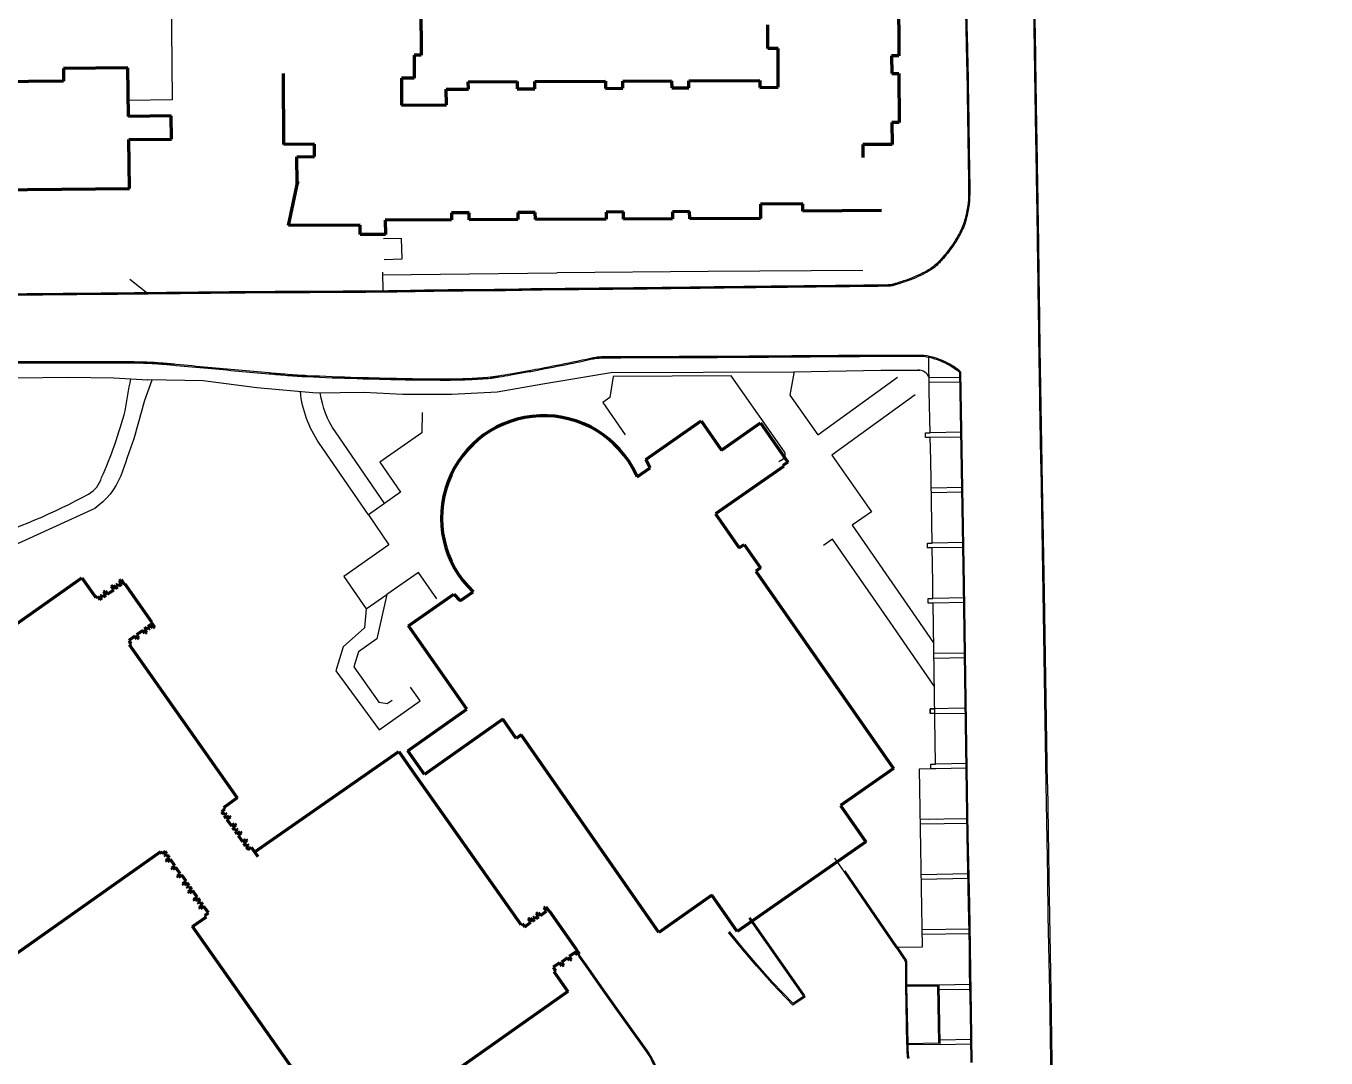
# Model space of a CAD drawing. Header units: millimetres. Extents: x -153 to 768, y -685 to 849.
# Drawn here: x 102.2 to 267.1, y -40.6 to 90.3 of the extents above; entities that cross this region are included whole.
import ezdxf

# ---------------------------------------------------------------- set-up
doc = ezdxf.new("R2010")
doc.units = ezdxf.units.MM
doc.header["$LTSCALE"] = 1.5
doc.linetypes.add('Dash', pattern=[6, 3, -3])
doc.layers.add('A-AREA', color=32, linetype='Dash', lineweight=9)
doc.layers.add('PD-Sidewalk', color=254, linetype='Continuous', true_color=0xe6e6e6)

msp = doc.modelspace()

# ---------------------------------------------------------------- linework, layer by layer
at = {"layer": 'A-AREA', "color": 7, "linetype": 'Continuous', "lineweight": 90}
for p, q in [((212.87, 95.48, 0), (212.92, 86.49, 0)), ((152.33, 92.79, 0), (152.37, 86.6, 0)), ((196.32, 87.44, 0), (196.3, 90.45, 0)), ((197.61, 87.45, 0), (196.32, 87.44, 0)), ((197.64, 82.52, 0), (197.61, 87.45, 0)), ((152.37, 86.6, 0), (151.47, 86.59, 0)), ((151.47, 86.59, 0), (151.48, 83.69, 0)), ((212.92, 86.49, 0), (212.02, 86.49, 0)), ((212.02, 86.49, 0), (212.03, 84.26, 0)), ((115.17, 84.99, 0), (106.99, 84.9, 0)), ((106.99, 84.9, 0), (107.01, 83.3, 0)), ((115.24, 78.83, 0), (115.17, 84.99, 0)), ((134.94, 75.27, 0), (134.89, 84.26, 0)), ((212.03, 84.26, 0), (212.93, 84.26, 0)), ((212.93, 84.26, 0), (212.96, 78.07, 0)), ((107.01, 83.3, 0), (95.91, 83.17, 0)), ((151.48, 83.69, 0), (149.85, 83.69, 0)), ((149.85, 83.69, 0), (149.87, 80.25, 0)), ((158.33, 83.19, 0), (164.52, 83.23, 0)), ((158.34, 82.29, 0), (158.33, 83.19, 0)), ((164.52, 83.23, 0), (164.53, 82.33, 0)), ((166.75, 83.24, 0), (175.74, 83.28, 0)), ((166.75, 82.34, 0), (166.75, 83.24, 0)), ((175.74, 83.28, 0), (175.74, 82.38, 0)), ((177.93, 83.3, 0), (184.12, 83.33, 0)), ((177.94, 82.4, 0), (177.93, 83.3, 0)), ((184.12, 83.33, 0), (184.13, 82.43, 0)), ((184.13, 82.43, 0), (186.32, 82.44, 0)), ((186.32, 83.34, 0), (195.31, 83.39, 0)), ((186.32, 82.44, 0), (186.32, 83.34, 0)), ((195.31, 83.39, 0), (195.31, 82.51, 0)), ((195.31, 82.51, 0), (197.64, 82.52, 0)), ((155.54, 82.28, 0), (158.34, 82.29, 0)), ((155.55, 80.28, 0), (155.54, 82.28, 0)), ((164.53, 82.33, 0), (166.75, 82.34, 0)), ((175.74, 82.38, 0), (177.94, 82.4, 0)), ((149.87, 80.25, 0), (155.55, 80.28, 0)), ((120.63, 78.89, 0), (115.24, 78.83, 0)), ((120.67, 75.94, 0), (120.63, 78.89, 0)), ((212.96, 78.07, 0), (212.06, 78.07, 0)), ((212.06, 78.07, 0), (212.07, 75.27, 0)), ((115.27, 75.88, 0), (120.67, 75.94, 0)), ((115.35, 69.7, 0), (115.27, 75.88, 0)), ((138.82, 75.29, 0), (134.94, 75.27, 0)), ((138.83, 73.73, 0), (138.82, 75.29, 0)), ((212.07, 75.27, 0), (208.35, 75.25, 0)), ((208.35, 75.25, 0), (208.36, 73.62, 0)), ((136.6, 73.71, 0), (138.83, 73.73, 0)), ((136.62, 70.32, 0), (136.6, 73.71, 0)), ((69.37, 69.18, 0), (115.35, 69.7, 0)), ((135.52, 64.99, 0), (136.69, 70.58, 0)), ((136.69, 70.58, 0), (136.62, 70.32, 0)), ((200.75, 67.73, 0), (195.39, 67.7, 0)), ((195.39, 67.7, 0), (195.4, 65.9, 0)), ((200.75, 66.83, 0), (200.75, 67.73, 0)), ((158.42, 66.61, 0), (156.19, 66.6, 0)), ((156.19, 66.6, 0), (156.2, 65.7, 0)), ((158.42, 65.71, 0), (158.42, 66.61, 0)), ((166.83, 66.65, 0), (164.61, 66.64, 0)), ((164.61, 66.64, 0), (164.61, 65.74, 0)), ((166.84, 65.75, 0), (166.83, 66.65, 0)), ((178.02, 66.71, 0), (175.82, 66.7, 0)), ((175.82, 66.7, 0), (175.83, 65.8, 0)), ((178.02, 65.81, 0), (178.02, 66.71, 0)), ((186.4, 66.75, 0), (184.21, 66.74, 0)), ((184.21, 66.74, 0), (184.21, 65.84, 0)), ((186.41, 65.85, 0), (186.4, 66.75, 0)), ((210.75, 66.88, 0), (200.75, 66.83, 0)), ((144.6, 65.03, 0), (135.52, 64.99, 0)), ((144.62, 63.84, 0), (144.6, 65.03, 0)), ((156.2, 65.7, 0), (147.8, 65.65, 0)), ((147.8, 65.65, 0), (147.81, 63.85, 0)), ((164.61, 65.74, 0), (158.42, 65.71, 0)), ((175.83, 65.8, 0), (166.84, 65.75, 0)), ((184.21, 65.84, 0), (178.02, 65.81, 0)), ((195.4, 65.9, 0), (186.41, 65.85, 0)), ((147.81, 63.85, 0), (144.62, 63.84, 0)), ((180.85, 35.33, 0), (187.88, 40.23, 0)), ((187.88, 40.23, 0), (190.44, 36.51, 0)), ((190.44, 36.51, 0), (195.37, 39.96, 0)), ((195.37, 39.96, 0), (198.84, 35, 0)), ((181.41, 34.28, 0), (180.85, 35.33, 0)), ((198.84, 35, 0), (198.23, 34.55, 0)), ((179.76, 33.12, 0), (181.41, 34.28, 0)), ((198.29, 34.45, 0), (189.67, 28.45, 0)), ((198.23, 34.55, 0), (198.29, 34.45, 0)), ((189.67, 28.45, 0), (192.69, 24.12, 0)), ((192.69, 24.12, 0), (193.33, 24.56, 0)), ((193.33, 24.56, 0), (195.39, 21.58, 0)), ((195.39, 21.58, 0), (194.79, 21.16, 0)), ((81.42, 0.64, 0), (109.33, 20.33, 0)), ((109.33, 20.33, 0), (111.1, 17.83, 0)), ((114.09, 19.94, 0), (114.29, 20.09, 0)), ((114.38, 19.53, 0), (114.09, 19.94, 0)), ((114.29, 20.09, 0), (114.69, 19.53, 0)), ((194.79, 21.16, 0), (212.26, -3.86, 0)), ((111.73, 18.03, 0), (111.9, 18.15, 0)), ((111.9, 18.15, 0), (112.08, 17.9, 0)), ((112.09, 18.54, 0), (112.3, 18.68, 0)), ((112.39, 18.12, 0), (112.09, 18.54, 0)), ((112.3, 18.68, 0), (112.59, 18.27, 0)), ((112.59, 18.27, 0), (113.38, 18.82, 0)), ((113.09, 19.24, 0), (113.3, 19.38, 0)), ((113.38, 18.82, 0), (113.09, 19.24, 0)), ((113.3, 19.38, 0), (113.59, 18.97, 0)), ((113.59, 18.97, 0), (113.9, 19.19, 0)), ((113.73, 19.44, 0), (113.89, 19.56, 0)), ((113.9, 19.19, 0), (113.73, 19.44, 0)), ((113.89, 19.56, 0), (114.07, 19.31, 0)), ((114.07, 19.31, 0), (114.38, 19.53, 0)), ((114.69, 19.53, 0), (114.76, 19.54, 0)), ((114.76, 19.54, 0), (118.15, 14.73, 0)), ((150.73, 14.25, 0), (156.48, 18.25, 0)), ((156.48, 18.25, 0), (157.28, 17.39, 0)), ((157.28, 17.39, 0), (158.94, 18.55, 0)), ((111.1, 17.83, 0), (111.31, 17.98, 0)), ((111.31, 17.98, 0), (111.6, 17.56, 0)), ((111.6, 17.56, 0), (111.91, 17.78, 0)), ((111.91, 17.78, 0), (111.73, 18.03, 0)), ((112.08, 17.9, 0), (112.39, 18.12, 0)), ((117.04, 13.63, 0), (116.25, 13.08, 0)), ((117.31, 13.26, 0), (117.04, 13.63, 0)), ((117.53, 14.04, 0), (117.22, 13.82, 0)), ((117.22, 13.82, 0), (117.51, 13.41, 0)), ((117.51, 13.41, 0), (117.31, 13.26, 0)), ((117.71, 13.79, 0), (117.53, 14.04, 0)), ((118.01, 14.38, 0), (117.7, 14.16, 0)), ((117.7, 14.16, 0), (117.87, 13.91, 0)), ((117.87, 13.91, 0), (117.71, 13.79, 0)), ((118.3, 13.96, 0), (118.01, 14.38, 0)), ((118.15, 14.73, 0), (118.12, 14.67, 0)), ((118.12, 14.67, 0), (118.51, 14.11, 0)), ((118.51, 14.11, 0), (118.3, 13.96, 0)), ((158.13, 3.67, 0), (150.73, 14.25, 0)), ((116.05, 12.93, 0), (115.26, 12.38, 0)), ((115.26, 12.38, 0), (115.52, 12, 0)), ((115.52, 12, 0), (115.31, 11.86, 0)), ((115.31, 11.86, 0), (129.03, -7.58, 0)), ((116.31, 12.56, 0), (116.05, 12.93, 0)), ((116.25, 13.08, 0), (116.52, 12.7, 0)), ((116.52, 12.7, 0), (116.31, 12.56, 0)), ((150.65, -1.62, 0), (158.13, 3.67, 0)), ((162.69, 2.41, 0), (152.76, -4.62, 0)), ((164.4, -0.04, 0), (162.69, 2.41, 0)), ((165.04, 0.41, 0), (164.4, -0.04, 0)), ((182.48, -24.66, 0), (165.04, 0.41, 0)), ((152.76, -4.62, 0), (150.65, -1.62, 0)), ((131.24, -14.44, 0), (149.5, -1.69, 0)), ((149.5, -1.69, 0), (151.26, -4.21, 0)), ((151.26, -4.2, 0), (164.98, -23.64, 0)), ((212.26, -3.86, 0), (205.53, -8.54, 0)), ((129.03, -7.58, 0), (127.27, -8.82, 0)), ((127.43, -9.05, 0), (127.02, -9.34, 0)), ((127.02, -9.34, 0), (127.24, -9.65, 0)), ((127.24, -9.65, 0), (127.49, -9.48, 0)), ((127.27, -8.82, 0), (127.43, -9.05, 0)), ((127.6, -9.64, 0), (127.36, -9.82, 0)), ((127.36, -9.82, 0), (127.58, -10.13, 0)), ((127.49, -9.48, 0), (127.6, -9.64, 0)), ((127.58, -10.13, 0), (127.99, -9.84, 0)), ((127.99, -9.84, 0), (128.14, -10.04, 0)), ((205.53, -8.54, 0), (208.74, -13.14, 0)), ((128.14, -10.04, 0), (127.72, -10.34, 0)), ((127.72, -10.34, 0), (128.28, -11.12, 0)), ((128.28, -11.12, 0), (128.69, -10.83, 0)), ((128.84, -11.04, 0), (128.42, -11.33, 0)), ((128.42, -11.33, 0), (128.64, -11.64, 0)), ((128.64, -11.64, 0), (128.89, -11.47, 0)), ((128.69, -10.83, 0), (128.84, -11.04, 0)), ((128.89, -11.47, 0), (129.01, -11.63, 0)), ((129.01, -11.63, 0), (128.76, -11.81, 0)), ((128.76, -11.81, 0), (128.98, -12.12, 0)), ((128.98, -12.12, 0), (129.4, -11.83, 0)), ((129.54, -12.04, 0), (129.13, -12.33, 0)), ((129.13, -12.33, 0), (129.68, -13.12, 0)), ((129.4, -11.83, 0), (129.54, -12.04, 0)), ((129.68, -13.12, 0), (130.1, -12.82, 0)), ((130.25, -13.03, 0), (129.83, -13.32, 0)), ((130.1, -12.82, 0), (130.25, -13.03, 0)), ((208.74, -13.14, 0), (192.44, -24.53, 0)), ((119.3, -14.44, 0), (101.11, -27.28, 0)), ((119.46, -14.67, 0), (119.3, -14.44, 0)), ((119.88, -14.38, 0), (119.46, -14.67, 0)), ((119.85, -14.86, 0), (120.1, -14.69, 0)), ((120.1, -14.69, 0), (119.88, -14.38, 0)), ((129.83, -13.32, 0), (130.05, -13.64, 0)), ((130.05, -13.64, 0), (130.3, -13.46, 0)), ((130.42, -13.63, 0), (130.17, -13.8, 0)), ((130.17, -13.8, 0), (130.39, -14.11, 0)), ((130.3, -13.46, 0), (130.42, -13.63, 0)), ((130.39, -14.11, 0), (130.8, -13.82, 0)), ((130.8, -13.82, 0), (131.65, -15.02, 0)), ((119.97, -15.03, 0), (119.85, -14.86, 0)), ((120.22, -14.85, 0), (119.97, -15.03, 0)), ((120.02, -15.46, 0), (120.44, -15.17, 0)), ((120.17, -15.67, 0), (120.02, -15.46, 0)), ((120.54, -15.4, 0), (120.17, -15.67, 0)), ((120.44, -15.17, 0), (120.22, -14.85, 0)), ((121.1, -16.19, 0), (120.54, -15.4, 0)), ((120.72, -16.45, 0), (121.1, -16.19, 0)), ((120.87, -16.66, 0), (120.72, -16.45, 0)), ((121.24, -16.4, 0), (120.87, -16.66, 0)), ((121.8, -17.19, 0), (121.24, -16.4, 0)), ((121.43, -17.45, 0), (121.8, -17.19, 0)), ((121.57, -17.66, 0), (121.43, -17.45, 0)), ((121.99, -17.37, 0), (121.57, -17.66, 0)), ((122.54, -18.15, 0), (121.99, -17.37, 0)), ((122.13, -18.45, 0), (122.54, -18.15, 0)), ((122.28, -18.65, 0), (122.13, -18.45, 0)), ((122.69, -18.36, 0), (122.28, -18.65, 0)), ((122.66, -18.85, 0), (122.91, -18.67, 0)), ((122.78, -19.01, 0), (122.66, -18.85, 0)), ((122.91, -18.67, 0), (122.69, -18.36, 0)), ((123.03, -18.84, 0), (122.78, -19.01, 0)), ((122.83, -19.44, 0), (123.25, -19.15, 0)), ((122.98, -19.65, 0), (122.83, -19.44, 0)), ((123.39, -19.36, 0), (122.98, -19.65, 0)), ((123.25, -19.15, 0), (123.03, -18.84, 0)), ((123.95, -20.15, 0), (123.39, -19.36, 0)), ((123.53, -20.44, 0), (123.95, -20.15, 0)), ((123.68, -20.65, 0), (123.53, -20.44, 0)), ((124.1, -20.35, 0), (123.68, -20.65, 0)), ((124.07, -20.84, 0), (124.32, -20.67, 0)), ((124.18, -21.01, 0), (124.07, -20.84, 0)), ((124.32, -20.67, 0), (124.1, -20.35, 0)), ((124.43, -20.83, 0), (124.18, -21.01, 0)), ((124.24, -21.44, 0), (124.65, -21.14, 0)), ((124.8, -21.35, 0), (124.38, -21.64, 0)), ((124.65, -21.14, 0), (124.43, -20.83, 0)), ((125.36, -22.14, 0), (124.8, -21.35, 0)), ((167.96, -21.53, 0), (168.17, -21.39, 0)), ((168.17, -21.39, 0), (168.57, -21.95, 0)), ((189.2, -19.93, 0), (182.48, -24.66, 0)), ((192.44, -24.53, 0), (189.2, -19.93, 0)), ((123.35, -23.9, 0), (125.12, -22.65, 0)), ((124.38, -21.64, 0), (124.24, -21.44, 0)), ((124.94, -22.43, 0), (125.36, -22.14, 0)), ((125.09, -22.64, 0), (124.94, -22.43, 0)), ((165.97, -22.94, 0), (166.18, -22.79, 0)), ((166.26, -23.35, 0), (165.97, -22.94, 0)), ((166.18, -22.79, 0), (166.47, -23.21, 0)), ((166.47, -23.21, 0), (166.78, -22.99, 0)), ((166.61, -22.74, 0), (166.77, -22.62, 0)), ((166.78, -22.99, 0), (166.61, -22.74, 0)), ((166.77, -22.62, 0), (166.95, -22.87, 0)), ((166.95, -22.87, 0), (167.26, -22.65, 0)), ((166.97, -22.24, 0), (167.18, -22.09, 0)), ((167.26, -22.65, 0), (166.97, -22.24, 0)), ((167.18, -22.09, 0), (167.47, -22.5, 0)), ((167.47, -22.5, 0), (168.26, -21.95, 0)), ((168.26, -21.95, 0), (167.96, -21.53, 0)), ((168.57, -21.95, 0), (168.63, -21.93, 0)), ((168.63, -21.93, 0), (172.03, -26.75, 0)), ((143.04, -51.81, 0), (123.35, -23.9, 0)), ((164.98, -23.64, 0), (165.18, -23.49, 0)), ((165.18, -23.49, 0), (165.48, -23.91, 0)), ((165.48, -23.91, 0), (166.26, -23.35, 0)), ((170.92, -27.84, 0), (170.13, -28.4, 0)), ((171.18, -28.21, 0), (170.92, -27.84, 0)), ((171.92, -27.14, 0), (171.13, -27.69, 0)), ((171.13, -27.69, 0), (171.39, -28.07, 0)), ((172.18, -27.51, 0), (171.92, -27.14, 0)), ((172.03, -26.75, 0), (171.99, -26.8, 0)), ((171.99, -26.8, 0), (172.39, -27.36, 0)), ((172.39, -27.36, 0), (172.18, -27.51, 0)), ((169.9, -28.5, 0), (169.11, -29.06, 0)), ((169.11, -29.06, 0), (169.4, -29.47, 0)), ((169.4, -29.47, 0), (169.18, -29.61, 0)), ((169.18, -29.61, 0), (170.96, -32.12, 0)), ((170.19, -28.92, 0), (169.9, -28.5, 0)), ((170.13, -28.4, 0), (170.4, -28.77, 0)), ((170.4, -28.77, 0), (170.19, -28.92, 0)), ((171.39, -28.07, 0), (171.18, -28.21, 0)), ((170.96, -32.12, 0), (143.04, -51.81, 0))]:
    msp.add_line(p, q, dxfattribs=at)
for centre, radius, start, end in [((167.89, 27.92, 0), 12.96, 25.1637, 226.3135), ((167.26, 27.63, 0), 13.65, 23.7397, 25.1637)]:
    msp.add_arc(centre, radius, start, end, dxfattribs=at)
at = {"layer": 'PD-Sidewalk', "color": 9}
for p, q in [((115.41, 58.2, 0), (117.66, 56.4, 0)), ((147.39, 58.75, 0), (169.57, 59.01, 0)), ((147.45, 59.09, 0), (147.48, 56.68, 0)), ((188.74, 59.15, 0), (169.58, 59.01, 0)), ((208.38, 59.29, 0), (188.74, 59.15, 0)), ((199.6, 46.44, 0), (210.65, 46.63, 0)), ((176.71, 45.85, 0), (176.29, 43.2, 0)), ((191.65, 45.92, 0), (176.71, 45.85, 0)), ((198.42, 36.31, 0), (191.65, 45.92, 0)), ((176.29, 43.2, 0), (175.39, 42.56, 0)), ((175.39, 42.56, 0), (178.23, 38.45, 0)), ((216.31, 38.7, 0), (216.91, 38.71, 0)), ((216.92, 38.11, 0), (216.32, 38.1, 0)), ((197.96, 35.2, 0), (197.71, 35.02, 0)), ((197.96, 35.2, 0), (198.27, 35.42, 0)), ((204.52, 25.21, 0), (203.4, 24.42, 0)), ((211.82, 14.68, 0), (204.52, 25.21, 0)), ((216.55, 24.7, 0), (217.15, 24.71, 0)), ((217.16, 24.11, 0), (216.56, 24.11, 0)), ((216.66, 17.7, 0), (217.26, 17.71, 0)), ((217.27, 17.11, 0), (216.67, 17.11, 0)), ((211.82, 14.68, 0), (210.68, 16.33, 0)), ((217.44, 6.53, 0), (211.82, 14.68, 0)), ((217.44, 6.53, 0), (211.82, 14.68, 0)), ((216.89, 3.7, 0), (217.49, 3.71, 0)), ((217.5, 3.11, 0), (216.9, 3.11, 0)), ((217, -3.3, 0), (217.6, -3.29, 0)), ((217.61, -3.89, 0), (217.01, -3.89, 0)), ((217.71, -10.28, 0), (216.66, -10.3, 0)), ((205.99, -16.92, 0), (204.81, -15.22, 0)), ((222.01, -31.22, 0), (218.06, -31.31, 0)), ((218.06, -31.88, 0), (222.01, -31.82, 0)), ((222.11, -38.22, 0), (218.17, -38.28, 0)), ((222.12, -38.82, 0), (218.18, -38.88, 0))]:
    msp.add_line(p, q, dxfattribs=at)
at = {"layer": 'PD-Sidewalk', "color": 9, "linetype": 'Continuous'}
for p, q in [((152.48, 41.3, 0), (152.45, 38.69, 0)), ((152.45, 38.69, 0), (147.12, 34.98, 0)), ((147.11, 34.98, 0), (149.73, 31.18, 0)), ((149.73, 31.18, 0), (145.67, 28.3, 0)), ((145.67, 28.3, 0), (148.26, 24.49, 0)), ((148.26, 24.49, 0), (142.56, 20.48, 0)), ((142.56, 20.48, 0), (145.38, 16.4, 0)), ((152.03, 21.01, 0), (147.98, 18.2, 0)), ((154.36, 17.66, 0), (152.03, 21.01, 0)), ((145.38, 16.4, 0), (147.98, 18.2, 0)), ((147.98, 18.2, 0), (146.74, 12.58, 0)), ((145.38, 16.4, 0), (145.16, 13.99, 0)), ((145.16, 13.99, 0), (142.44, 11.59, 0)), ((142.44, 11.59, 0), (141.55, 8.52, 0)), ((146.74, 12.58, 0), (144.42, 10.93, 0)), ((144.42, 10.93, 0), (143.82, 9.03, 0)), ((141.55, 8.52, 0), (147.01, 1.07, 0)), ((143.82, 9.03, 0), (147, 4.54, 0)), ((152.23, 4.73, 0), (151, 6.48, 0)), ((147, 4.54, 0), (148.02, 4.37, 0)), ((147.01, 1.07, 0), (152.23, 4.73, 0)), ((148.02, 4.37, 0), (148.67, 4.83, 0))]:
    msp.add_line(p, q, dxfattribs=at)
at = {"layer": 'PD-Sidewalk', "color": 9, "elevation": 0}
for points in [[(222.23, -41.15), (222.17, -34.66), (222.05, -29.6), (222.04, -26.49), (221.92, -21.07), (221.74, -12.41), (221.62, -3.93), (221.27, 19.43), (220.8, 46.41, 0.063368), (218.9, 47.66, 0.081693), (216.11, 48.52), (210.64, 48.53, -0.037498), (210.64, 48.53, 0.000152), (203.47, 48.48, 0.000024), (194.06, 48.41, -0.000456), (193.55, 48.4, -0.000399), (193.51, 48.4, -0.000002), (183.85, 48.36, -0.000186), (176.78, 48.33, 0.000876), (175.28, 48.33, 0.016392), (175.17, 48.32, 0.005633), (174.85, 48.3, 0.009963), (174.51, 48.26, 0.010511), (174.18, 48.2, 0.012963), (173.47, 48.06, -0.006709), (172.1, 47.76, -0.001747), (168.05, 46.94, -0.004483), (166.47, 46.65, -0.000898), (165.55, 46.48, -0.000448), (163.7, 46.16, -0.0012), (162.21, 45.91, -0.003004), (161.62, 45.81, -0.016291), (161.15, 45.75, -0.005918), (159.85, 45.65, -0.004651), (158.47, 45.57, -0.005654), (157.34, 45.53, -0.005077), (156.03, 45.51, -0.002623), (153.51, 45.51, -0.003611), (149.93, 45.56, -0.00227), (144.23, 45.7, -0.003819), (137.89, 45.94, -0.009754), (135.41, 46.1, -0.001271), (133.06, 46.3, -0.000385), (125.31, 47, -0.000956), (121.3, 47.37, 0.002034), (119.41, 47.54, 0.013642), (117.55, 47.65, 0.007946), (114.34, 47.7), (107.72, 47.7), (101.1, 47.7)], [(222.09, -41.15), (222.02, -34.66), (221.9, -29.6), (221.89, -26.49), (221.77, -21.08), (221.59, -12.41), (221.47, -3.94), (221.12, 19.43), (220.65, 46.34, 0.061492), (218.84, 47.53, 0.081416), (216.1, 48.37), (210.64, 48.38, 0.000152), (203.47, 48.33, 0.000024), (194.06, 48.26, -0.000456), (193.55, 48.25, -0.000399), (193.51, 48.25, -0.000002), (183.85, 48.21, -0.000186), (176.78, 48.19, 0.000876), (175.28, 48.18, 0.016392), (175.18, 48.17, 0.005633), (174.87, 48.15, 0.009963), (174.53, 48.11, 0.010511), (174.21, 48.06, 0.012963), (173.51, 47.91, -0.006709), (172.13, 47.61, -0.001747), (168.08, 46.8, -0.004483), (166.5, 46.5, -0.000898), (165.57, 46.34, -0.000448), (163.72, 46.01, -0.0012), (162.24, 45.76, -0.003004), (161.64, 45.66, -0.016291), (161.16, 45.6, -0.005918), (159.86, 45.5, -0.004651), (158.48, 45.42, -0.005654), (157.34, 45.38, -0.005077), (156.03, 45.36, -0.002623), (153.51, 45.37, -0.003611), (149.93, 45.41, -0.00227), (144.23, 45.55, -0.003819), (137.89, 45.79, -0.009754), (135.4, 45.95, -0.001271), (133.05, 46.15, -0.000385), (125.29, 46.85, -0.000956), (121.28, 47.22, 0.002034), (119.4, 47.39, 0.013642), (117.54, 47.5, 0.007946), (114.34, 47.55), (107.72, 47.55), (101.1, 47.55)], [(231.78, -5.88), (231.4, 18.5), (231.12, 34.44, -0.000411), (230.95, 44.21, -0.000818), (230.87, 49.11, -0.000034), (230.68, 62.86, 0.000537), (230.67, 63.74, 0.000259), (230.55, 71.23, -0.000247), (230.42, 78.71, -0.000163), (230.31, 86.12, 0.000687), (230.19, 93.52, 0.000157), (230.07, 100.89, -0.000056), (229.95, 107.69, -0.000005), (229.94, 108.27), (229.69, 122.76, -0.00024), (229.65, 125.04, -0.000088), (229.55, 131.24), (229.42, 140.01, -0.412687), (230.25, 140.87), (235.16, 140.97)], [(231.63, -5.89), (231.25, 18.5), (230.97, 34.44, -0.001372), (230.8, 44.2, -0.000818), (230.72, 49.11, -0.000034), (230.53, 62.86, 0.000537), (230.52, 63.74, 0.000259), (230.4, 71.22, -0.000247), (230.27, 78.71, -0.000163), (230.16, 86.12, 0.000687), (230.04, 93.52, 0.000157), (229.92, 100.89, -0.000056), (229.8, 107.69, -0.000005), (229.79, 108.26), (229.54, 122.76, -0.00024), (229.5, 125.04, -0.000088), (229.4, 131.23), (229.27, 140.01)], [(221.53, 92.71, 0.00216), (221.64, 87.19, -0.002508), (221.74, 82.43, -0.00021), (221.8, 78.64, 0.000141), (221.88, 72.97, 0.000109), (221.9, 71.92, -0.000071), (221.93, 70.3, -0.006045), (221.93, 69.38, -0.005507), (221.91, 68.36, -0.03076), (221.84, 67.58, -0.017734), (221.58, 66.24, -0.012917), (221.36, 65.38, -0.024341), (221.21, 64.93, -0.017404), (221.02, 64.48, -0.012438), (220.71, 63.87, -0.012955), (220.27, 63.1, -0.013923), (219.82, 62.41, -0.015886), (219.31, 61.72, -0.011692), (218.58, 60.82, -0.012831), (218.18, 60.38, -0.013536), (217.78, 59.98, -0.043747), (217.07, 59.42, -0.030954), (215.96, 58.79, -0.011352), (214.77, 58.24, -0.021823), (214.14, 58, -0.001005), (213.4, 57.75, -0.003291), (213.18, 57.68, -0.000534), (212.76, 57.55, -0.000966), (212.53, 57.48, -0.004493), (212.37, 57.43, -0.003892), (212.18, 57.38, -0.029669), (211.98, 57.34, -0.023684), (211.73, 57.31, -0.009916), (211.16, 57.29, -0.000798), (204.02, 57.21, -0.000116), (195.69, 57.12, 0.000536), (193.88, 57.1, 0.000439), (188.95, 57.04, -0.000477), (184.02, 56.98, -0.00018), (181.03, 56.94, -0.000077), (174.04, 56.87, -0.001059), (169.49, 56.83, 0.001635), (166.54, 56.8, 0.003397), (165.51, 56.78, -0.002336), (164, 56.74, -0.003498), (160.22, 56.7, 0.00261), (155.15, 56.66, 0.001816), (150.42, 56.58, -0.00292), (147.49, 56.53, -0.000332), (145.69, 56.52, -0.000414), (144.25, 56.51, -0.000754), (139.44, 56.48, 0.000621), (134.62, 56.46, 0.000344), (128.5, 56.42, 0.000552), (124.69, 56.38, 0.000591), (120.05, 56.33, -0.00053), (115.41, 56.28, -0.000175), (111.27, 56.24, 0.000105), (104.36, 56.18, 0.000255), (102.4, 56.16, 0.000241), (100.32, 56.14, 0.006406)], [(118.2, 45.37), (117.28, 42.8, 0.000154), (115.91, 37.94, -0.001236), (114.25, 33.26, -0.148299), (110.95, 29.13), (100.23, 24.21, -0.042529), (87.76, 20.9, -0.003636), (87.31, 20.81, -0.003636)], [(91.31, 23.68, 0.015942), (96.28, 25.03, 0.048137), (110.18, 30.95, 0.192735), (111.83, 33.03, 0.038676), (114.82, 41.51, -0.004099), (115.52, 45.55)], [(145.67, 28.3), (139.42, 37.41, -0.1257), (137.03, 43.94, -1.899038)], [(147.73, 29.71), (141.47, 38.82, -0.116151), (139.56, 43.76, -0.1257)], [(231.78, -5.88), (231.97, -17.6), (232.03, -22.55), (232.23, -32.07), (232.35, -40.97), (232.55, -52.67), (232.62, -55.12), (232.71, -61.19), (232.82, -69.53), (232.95, -74.92), (233.16, -81.69), (233.35, -88.48), (233.59, -94.07), (233.8, -99.15), (234.22, -105.5), (234.76, -112.57), (235.36, -119.68), (236.02, -126.91), (236.79, -133.27, 0.010343), (239.86, -153.81)], [(153.2, -82.62), (153.31, -82.42, 0.324527), (153.28, -82.27), (151.94, -80.39), (149.82, -77.35), (146.35, -72.33), (151.63, -68.58), (156.19, -65.33), (161.49, -61.52), (164.9, -59.07), (171.13, -54.66), (178.88, -49.14, 0.076514), (181.22, -46.9, 0.060609), (181.86, -45.74, 0.095752), (182.28, -44.01, 0.103329), (182.07, -41.93, 0.040721), (181.57, -40.8, 0.020507), (180.93, -39.73), (178.5, -36.32), (177.1, -34.37), (175.15, -31.62), (173.18, -28.84), (172.34, -27.64)], [(153.34, -82.69), (153.44, -82.48, 0.309006), (153.4, -82.18), (152.07, -80.3), (149.94, -77.27), (146.55, -72.37), (151.71, -68.71), (156.28, -65.46), (161.58, -61.65), (164.99, -59.19), (171.21, -54.78), (178.96, -49.26, 0.076553), (181.34, -46.99, 0.060548), (182, -45.8, 0.095339), (182.43, -44.03, 0.103232), (182.21, -41.88, 0.040793), (181.7, -40.73, 0.020553), (181.05, -39.64), (178.62, -36.23), (177.23, -34.28), (175.28, -31.53), (173.31, -28.76), (172.44, -27.52), (172.4, -27.51)], [(212.6, -26.53), (213.46, -27.82), (213.66, -28.12, -0.147672), (213.77, -28.54), (213.77, -31.31), (213.93, -39.65, 0.041536), (214.06, -40.63, 0.095634)], [(212.73, -26.45), (213.58, -27.73), (213.79, -28.04, -0.147672), (213.92, -28.55), (213.92, -31.31), (214.08, -39.64, 0.041571), (214.21, -40.6, 0.0967)]]:
    msp.add_lwpolyline(points, format="xyb", dxfattribs=at)
for points in [[(120.66, 94.53), (120.66, 94.53), (120.77, 80.92), (115.23, 80.84)], [(147.64, 60.7), (149.93, 60.75), (149.85, 63.35), (147.59, 63.32)], [(216.91, 38.71), (216.8, 43.96), (216.74, 48.41)], [(176.68, 46.35), (167.8, 44.89), (162, 43.88), (156.23, 43.56), (150.01, 43.58), (145.06, 43.8), (139.08, 43.75), (131.51, 44.43), (124.69, 45.29), (117.68, 45.41)], [(176.68, 46.35), (199.6, 46.46), (199.6, 46.27), (199.12, 43.5), (202.65, 38.45), (212.76, 45.76)], [(210.65, 46.63), (215.58, 46.63)], [(101.13, 45.68), (107.6, 45.76), (113.37, 45.69), (117.68, 45.41)], [(220.81, 45.74), (216.78, 45.67)], [(220.82, 45.14), (216.78, 45.07)], [(215.01, 43.52), (204.45, 35.88), (209.46, 28.71), (207.02, 26.98), (214.35, 16.45), (217.35, 12.07)], [(216.32, 38.1), (216.31, 38.7)], [(220.93, 38.77), (216.91, 38.71)], [(220.94, 38.17), (216.92, 38.11)], [(217.15, 24.71), (216.98, 35.27), (216.92, 38.11)], [(204.45, 35.88), (204.46, 35.87)], [(221.05, 31.77), (217.04, 31.71)], [(221.06, 31.17), (217.05, 31.11)], [(221.17, 24.78), (217.15, 24.71)], [(216.56, 24.1), (216.55, 24.7)], [(221.18, 24.18), (217.16, 24.11)], [(217.26, 17.71), (217.23, 19.79), (217.16, 24.11)], [(216.67, 17.1), (216.66, 17.7)], [(221.3, 17.78), (217.26, 17.71)], [(221.3, 17.18), (217.27, 17.11)], [(217.6, -3.29), (217.27, 17.11)], [(221.39, 10.78), (217.38, 10.71)], [(221.4, 10.18), (217.39, 10.11)], [(221.5, 3.78), (216.89, 3.7), (216.9, 3.1), (221.5, 3.18)], [(216.9, 3.1), (216.89, 3.7)], [(217.01, -3.9), (217, -3.3)], [(221.6, -3.22), (217.6, -3.29)], [(221.61, -3.82), (215.51, -3.93), (215.9, -26.5)], [(236.64, -133.29), (235.87, -126.93), (235.21, -119.7), (234.61, -112.58), (234.07, -105.51), (233.65, -99.16), (233.44, -94.08), (233.2, -88.49), (233.01, -81.7), (232.8, -74.93), (232.67, -69.53), (232.56, -61.19), (232.47, -55.12), (232.4, -52.67), (232.2, -40.97), (232.08, -32.08), (231.88, -22.55), (231.82, -17.6), (231.63, -5.89)], [(221.7, -10.22), (215.62, -10.32)], [(221.71, -10.82), (215.63, -10.92)], [(212.6, -26.53), (212.6, -26.53), (205.99, -16.92)], [(212.72, -26.45), (206.11, -16.84)], [(221.8, -17.22), (215.73, -17.32)], [(221.81, -17.82), (215.74, -17.92)], [(194.05, -22.73), (200.91, -32.6), (201.03, -32.83), (199.51, -33.85), (196.81, -31.05), (194.9, -28.88), (193.14, -26.83), (191.34, -24.64)], [(193.93, -22.82), (200.78, -32.68), (200.84, -32.78), (199.53, -33.65), (196.92, -30.95), (195.01, -28.79), (193.25, -26.73), (191.46, -24.54)], [(221.9, -24.22), (215.84, -24.32)], [(221.91, -24.82), (215.85, -24.92)], [(215.9, -26.5), (212.6, -26.53)]]:
    msp.add_lwpolyline(points, dxfattribs=at)
at = {"layer": 'PD-Sidewalk', "color": 9}
msp.add_lwpolyline([(221.38, 92.71, 0.00216), (221.49, 87.18, -0.002508), (221.59, 82.43, -0.00021), (221.65, 78.63, 0.000141), (221.73, 72.97, 0.000109), (221.75, 71.91, -0.000071), (221.78, 70.3, -0.006045), (221.78, 69.38, -0.005507), (221.76, 68.37, -0.03076), (221.69, 67.6, -0.017734), (221.43, 66.27, -0.012917), (221.22, 65.42, -0.024341), (221.07, 64.99, -0.017404), (220.88, 64.55, -0.012438), (220.57, 63.94, -0.012955), (220.14, 63.18, -0.013923), (219.7, 62.49, -0.015886), (219.2, 61.81, -0.011692), (218.46, 60.92, -0.012831), (218.07, 60.48, -0.013536), (217.67, 60.09, -0.043747), (216.98, 59.55, -0.030954), (215.89, 58.93, -0.011352), (214.71, 58.38, -0.021823), (214.09, 58.14, -0.001005), (213.36, 57.9, -0.003291), (213.14, 57.82, -0.000534), (212.72, 57.69, -0.000966), (212.48, 57.62, -0.004493), (212.33, 57.57, -0.003892), (212.14, 57.52, -0.029669), (211.96, 57.48, -0.023684), (211.73, 57.46, -0.009916), (211.16, 57.44, -0.000798), (204.02, 57.36, -0.000116), (195.69, 57.27, 0.000536), (193.88, 57.25, 0.000439), (188.95, 57.19, -0.000477), (184.01, 57.13, -0.00018), (181.02, 57.09, -0.000077), (174.04, 57.02, -0.001059), (169.49, 56.98, 0.001635), (166.54, 56.95, 0.003397), (165.5, 56.93, -0.002336), (164, 56.89, -0.003498), (160.22, 56.85, 0.00261), (155.14, 56.81, 0.001816), (150.42, 56.73, -0.00292), (147.49, 56.68, -0.000332), (145.69, 56.67, -0.000414), (144.25, 56.66, -0.000754), (139.44, 56.63, 0.000621), (134.62, 56.61, 0.000344), (128.5, 56.57, 0.000552), (124.69, 56.53, 0.000591), (120.05, 56.48, -0.00053), (115.41, 56.43, -0.000175), (111.27, 56.39, 0.000105), (104.36, 56.33, 0.000255), (102.4, 56.31, 0.000241), (100.32, 56.29, 0.006406)], format="xyb", dxfattribs=at)
at = {"layer": 'PD-Sidewalk', "color": 9, "elevation": 0}
for points in [[(213.92, -38.85), (218.17, -38.79), (218.06, -31.31), (213.77, -31.34)], [(214.07, -38.7), (218.01, -38.64), (217.9, -31.46), (213.92, -31.49)]]:
    msp.add_lwpolyline(points, close=True, dxfattribs=at)
at = {"layer": 'PD-Sidewalk', "color": 9}
for centre, radius, start, end in [((215.46, 45.26, 0), 1.38, 17.2833, 95.2034), ((197.9, 35.94, 0), 0.639, 305.8289, 35.1449)]:
    msp.add_arc(centre, radius, start, end, dxfattribs=at)

doc.saveas('drawing.dxf')
